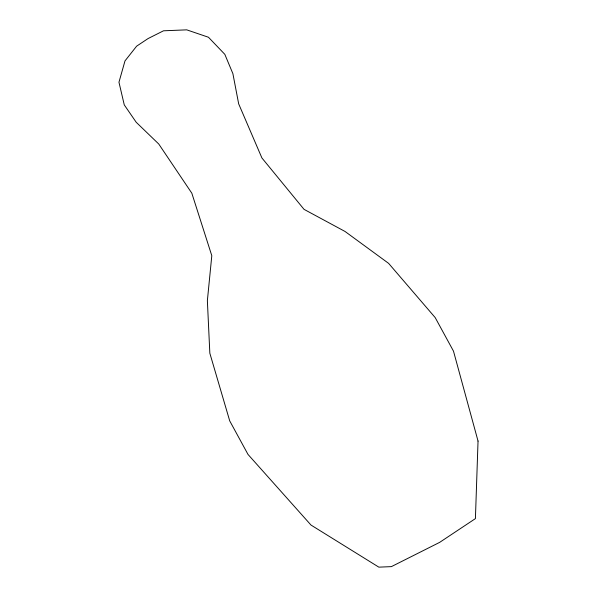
<?xml version="1.0" encoding="UTF-8"?>
<svg xmlns="http://www.w3.org/2000/svg" width="597" height="597" viewBox="0 0 597 597"><rect width="100%" height="100%" fill="white"/><g stroke="black" fill="none" stroke-linecap="round" stroke-linejoin="round"><path stroke-width="0.9" d="M478.04 441.071L475.413 518.614L439.668 542.36L391.386 566.628L378.841 567.15L310.977 525.039L248.001 454.421L229.718 420.892L209.838 353.223L207.368 300.649L211.801 255.703L191.824 193.197L158.765 144.026L136.198 122.258L124.266 104.885L118.96 82.229L124.997 60.887L136.638 46.163L148.063 38.566L163.503 30.805L186.749 29.85L208.457 37.245L224.823 54.342L232.89 73.655L238.673 103.863L261.911 157.966L304.03 209.346L345.021 231.457L388.61 263.359L435.206 317.611L453.489 351.14L478.04 441.071"/></g></svg>
